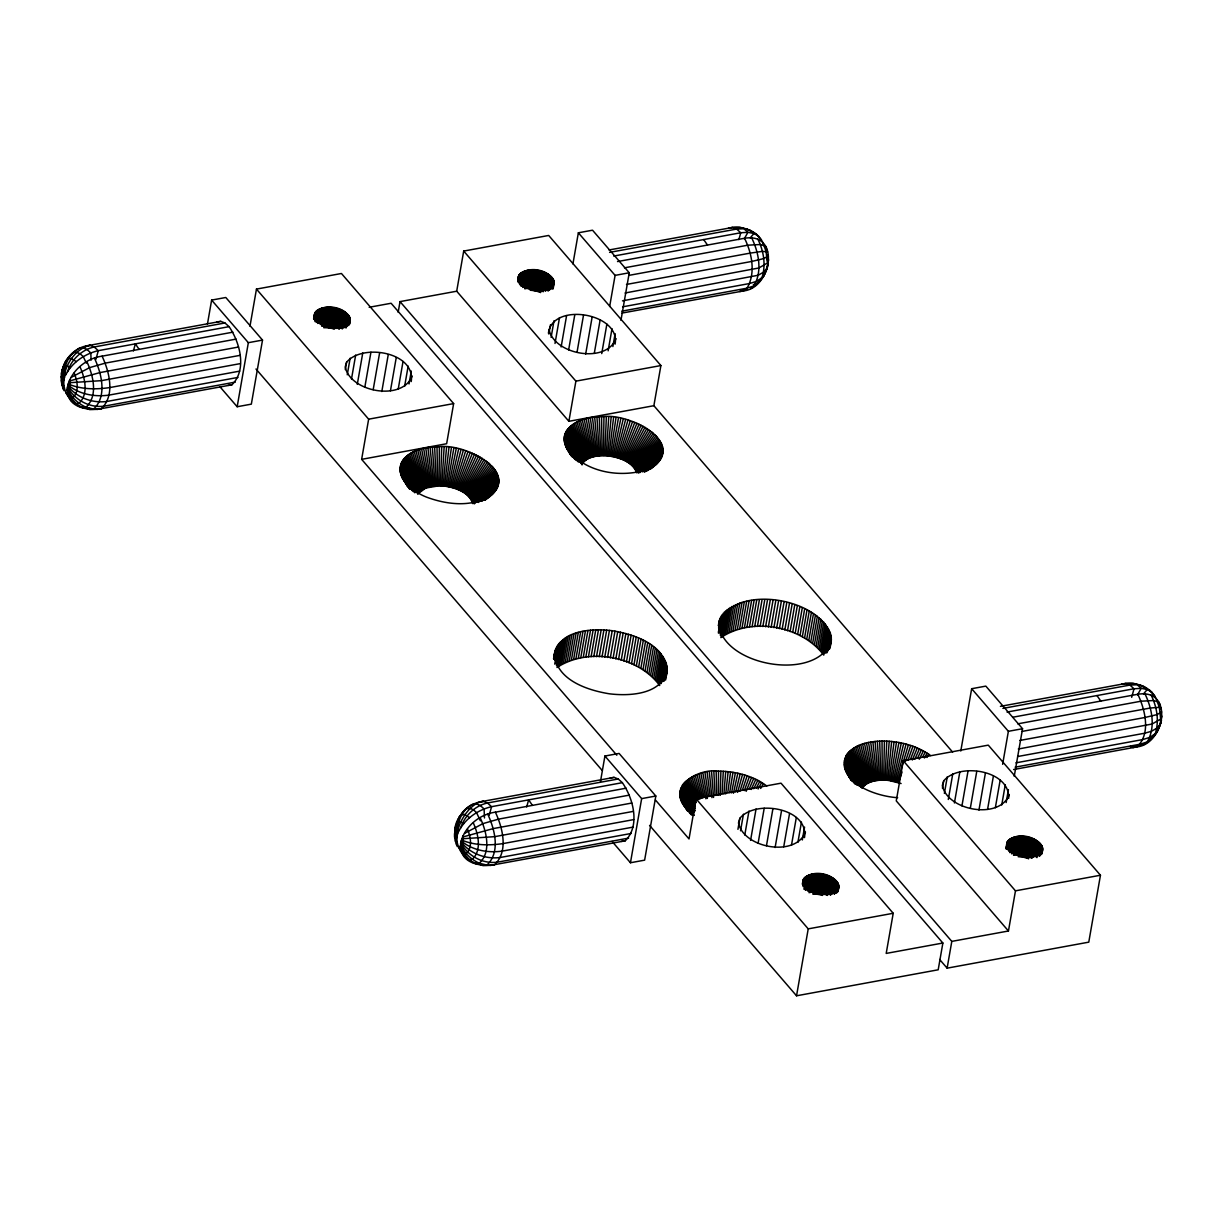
<?xml version="1.0" encoding="UTF-8"?>
<svg xmlns="http://www.w3.org/2000/svg" width="1223" height="1223" viewBox="0 0 1223 1223"><rect width="100%" height="100%" fill="white"/><g stroke="black" fill="none" stroke-linecap="round" stroke-linejoin="round"><path stroke-width="1.5" d="M667.238 669.852C664.502 644.215 634.064 634.248 612.219 630.716C591.978 628.225 559.232 629.891 554.401 654.687C557.138 680.309 587.575 690.276 609.421 693.808C629.662 696.3 662.407 694.649 667.238 669.852L665.587 680.049M718.497 795.347L718.513 771.163C735.527 771.27 753.016 775.718 766.79 786.007M65.966 392.43L67.158 394.998C57.175 377.739 70.506 349.747 90.013 345.375L94.171 346.98L98.299 350.665L229.068 326.663C240.044 342.501 247.199 369.805 231.927 384.802L97.244 409.384C47.636 410.729 67.464 360.785 102.09 356.168L232.874 332.167M463.624 852.92C446.303 840.43 465.718 802.854 483.299 801.386L487.457 802.991L491.57 806.676L622.354 782.674C633.331 798.512 640.485 825.815 625.213 840.828L490.53 865.395C440.922 866.755 460.75 816.811 495.376 812.179L626.161 788.178M684.987 807.104C667.437 785.609 699.22 767.952 718.513 771.163M439.363 446.731C426.323 446.899 411.05 449.254 402.719 460.414L418.251 493.557L425.726 488.038L439.057 485.791L439.363 446.731C465.214 443.016 526.012 473.76 484.904 500.161M603.948 416.6C590.495 416.722 574.29 419.137 566.28 431.276L582.087 463.991C586.627 457.096 595.83 455.736 603.474 455.659L603.948 416.6C628.851 413.252 688.992 442.451 650.346 469.021M884.412 741.046C870.837 741.062 854.602 743.355 846.285 755.386L862.001 788.239C866.725 781.421 875.943 780.121 883.648 780.106L884.412 741.046C900.663 741.459 917.265 745.831 930.52 755.524M492.135 494.382C473.897 507.469 448.841 504.977 428.723 497.914C414.2 493.037 392.812 477.826 402.719 460.414M720.24 795.363L720.897 771.193M1042.653 849.236C1039.856 835.141 1011.681 830.264 1006.59 844.589C1007.951 852.767 1017.658 855.794 1024.798 856.819C1029.063 857.292 1033.527 857.063 1037.501 855.32C1041.843 855.32 1044.228 843.61 1041.843 853.929M439.057 485.791L440.402 485.806L441.748 446.762M603.474 455.659L604.819 455.69L606.348 416.646M571.707 456.317C566.555 449.529 561.097 439.623 566.28 431.276M838.795 886.736C836.135 872.565 807.99 867.703 802.747 881.905C803.97 890.099 813.692 893.157 820.786 894.212C825.066 894.701 829.546 894.487 833.551 892.775C837.602 892.668 840.369 882.135 838.091 890.955M883.648 780.106L885.009 780.136L886.797 741.107M722.105 793.574L723.297 771.285M440.402 485.806L441.778 485.883L444.148 446.884M604.819 455.69L606.195 455.751L608.748 416.768M897.667 797.686C876.295 796.448 836.792 783.056 846.285 755.386M831.319 640.928C828.2 598.276 733.189 581.582 718.681 623.333C721.815 665.985 816.811 682.679 831.319 640.928L830.386 646.279M885.009 780.136L886.369 780.213L889.213 741.26M350.328 320.013C344.764 334.001 316.681 329.125 314.296 314.815C320.671 300.552 353.539 307.049 349.64 324.233M723.924 793.696L725.713 771.438M518.139 277.376C520.585 291.624 547.69 296.363 554.126 283.14C551.604 268.953 525.386 264.382 518.231 276.887M441.778 485.883L443.154 485.974L446.578 447.052M64.07 390.687C55.463 373.122 67.02 349.961 86.114 345.941L220.797 321.374L224.956 322.979L229.068 326.663M62.495 372.052C62.77 361.611 70.995 353.844 79.052 348.356L82.828 347.806L86.833 349.365L90.808 352.912L91.114 360.158M1013.592 769.542L1136.886 746.917C1164.816 744.196 1174.355 688.274 1137.833 694.267L1012.675 717.244M606.195 455.751L607.571 455.873L611.179 416.967M886.369 780.213L887.745 780.335L891.643 741.459M725.743 793.865L728.144 771.667M498.648 478.117L472.72 503.601C469.097 491.982 455.399 487.687 444.53 486.112L448.994 447.297M662.576 446.838L636.755 472.827C632.658 461.759 619.618 457.585 608.947 456.011L613.61 417.226M901.106 783.546L889.121 780.503L894.074 741.734M727.823 792.244L730.574 771.958M445.906 486.295L451.425 447.618M610.323 456.194L616.025 417.547M890.512 780.687L896.49 742.086M729.703 792.519L732.99 772.325M447.282 486.509L453.855 448M207.482 323.896L211.625 300.094L225.796 297.495L262.517 340.086L251.342 404.14L237.17 406.739L220.033 386.865M249.966 326.281L256.463 289.102L341.446 273.493L453.641 403.59L446.64 443.735L361.641 459.344L368.643 419.183L256.463 289.102M237.17 406.739L248.345 342.685L211.625 300.094M313.608 319.035L314.663 313.394M313.898 318.5L315.121 312.477M314.112 319.478L315.412 312.048M314.449 319.065L315.748 311.62M314.831 318.653L316.115 311.223M314.907 320.12L316.528 310.825M315.03 321.603L316.986 310.459M315.519 321.252L317.476 310.092M316.038 320.915L317.995 309.755M316.283 322.459L318.546 309.434M316.864 322.153L319.142 309.144M317.491 321.878L319.769 308.869M317.812 323.468L320.411 308.609M318.5 323.239L321.099 308.364M319.203 323.025L321.802 308.15M319.937 322.826L322.536 307.967M320.365 324.523L323.285 307.799M321.145 324.385L324.064 307.646M321.618 326.113L324.859 307.523M322.444 326.021L325.685 307.432M323.269 325.96L326.51 307.37M323.789 327.764L327.351 307.325M324.645 327.749L328.223 307.294M325.517 327.749L329.079 307.309M326.388 327.779L329.95 307.325M327.275 327.84L330.837 307.386M328.146 327.917L331.723 307.462M329.033 328.009L332.61 307.569M329.92 328.146L333.497 307.692M330.806 328.299L334.368 307.844M331.678 328.467L335.255 308.028M332.549 328.666L336.126 308.227M333.405 328.895L336.982 308.441M334.261 329.14L337.823 308.685M335.423 327.535L338.664 308.945M336.233 327.825L339.49 309.236M337.044 328.131L340.284 309.541M337.823 328.452L341.079 309.862M338.588 328.804L341.829 310.214M339.337 329.17L342.578 310.581M340.376 327.688L343.296 310.948M341.064 328.085L343.984 311.345M341.721 328.498L344.641 311.758M342.348 328.926L345.268 312.186M343.266 327.504L345.864 312.629M343.831 327.947L346.43 313.073M344.687 326.556L346.965 313.547M345.192 327.03L347.47 314.005M345.65 327.504L347.928 314.494M346.078 327.993L348.341 314.984M346.782 326.633L348.723 315.473M347.454 325.272L349.075 315.977M347.76 325.777L349.381 316.482M348.341 324.416L349.64 316.986M348.57 324.936L349.87 317.491M348.738 325.44L350.038 317.995M349.197 324.095L350.175 318.515M349.671 323.239L350.267 319.02M345.299 369.621L346.598 362.237C362.283 343.159 415.728 352.025 411.218 381.576M347.256 374.788L350.16 358.171M351.49 379.023L355.679 355.022M357.284 384.374L362.757 352.988M364.806 387.309L370.936 352.224M373.183 389.694L379.634 352.774M381.821 391.513L388.257 354.578M398.163 312.324L400.028 301.607L456.699 291.212L568.894 421.308L653.877 405.7L952.625 752.099M390.443 390.779L396.252 357.559M398.209 389.159L403.04 361.473M404.614 386.376L408.161 366.074M409.032 383.961L411.28 371.043M456.699 291.212L463.7 251.067L548.699 235.458L660.894 365.555L653.877 405.7M517.879 279.654L518.521 275.939M518.017 280.617L518.995 275.037M517.986 282.039L519.286 274.609M518.323 281.626L519.622 274.181M518.705 281.214L520.004 273.784M518.797 282.681L520.417 273.386M519.24 282.314L520.86 273.019M519.408 283.812L521.35 272.653M519.928 283.476L521.885 272.316M520.172 285.02L522.435 272.01M520.769 284.714L523.031 271.705M521.059 286.304L523.658 271.43M521.717 286.044L524.315 271.17M522.404 285.815L524.988 270.94M522.787 287.451L525.707 270.726M523.52 287.267L526.44 270.543M524.27 287.099L527.189 270.375M524.728 288.811L527.969 270.222M525.523 288.704L528.779 270.115M526.349 288.613L529.59 270.023M527.174 288.536L530.43 269.947M528.03 288.49L531.271 269.901M528.886 288.475L532.127 269.886M529.758 288.475L532.999 269.886M530.308 290.371L533.87 269.916M531.179 290.432L534.757 269.977M532.066 290.508L535.643 270.054M532.953 290.615L536.53 270.161M533.84 290.738L537.401 270.298M534.726 290.891L538.288 270.451M535.598 291.074L539.16 270.619M536.469 291.273L540.031 270.818M537.325 291.502L540.887 271.047M538.166 291.747L541.743 271.292M539.007 292.007L542.569 271.552M539.832 292.297L543.394 271.842M540.627 292.603L544.189 272.148M541.728 291.074L544.984 272.484M542.492 291.41L545.733 272.836M543.226 291.777L546.482 273.188M544.266 290.31L547.185 273.57M544.954 290.707L547.873 273.967M545.611 291.12L548.531 274.38M546.559 289.683L549.158 274.808M547.17 290.126L549.754 275.251M547.721 290.57L550.319 275.695M548.256 291.028L550.854 276.169M549.081 289.652L551.344 276.643M549.54 290.126L551.802 277.117M550.274 288.766L552.23 277.606M550.656 289.255L552.597 278.095M551.328 287.894L552.949 278.599M551.619 288.399L553.239 279.104M551.879 288.903L553.499 279.608M552.429 287.558L553.729 280.128M552.597 288.062L553.897 280.633M552.735 288.567L554.034 281.137M552.888 288.735L554.126 281.642M553.163 288.72L554.172 282.651M548.408 333.206C552.414 301.393 621.055 313.241 615.062 344.167M548.821 334.047L550.442 324.814M551.114 337.38L554.004 320.762M555.013 343.464L559.523 317.613M572.93 263.908L578.357 232.798L592.528 230.199L629.249 272.775L620.948 320.365M561.128 346.965L566.601 315.58M568.649 349.885L574.779 314.815M577.027 352.285L583.478 315.351M568.894 421.308L575.895 381.148L463.7 251.067M585.664 354.089L592.115 317.17M594.286 353.371L600.096 320.136M609.65 306.484L615.093 275.374L578.357 232.798M601.731 353.6L606.883 324.064M553.56 658.769L554.814 651.63M553.652 659.059L555.211 650.132M553.881 659.38L555.762 648.679M554.554 657.959L556.434 647.242M608.137 350.818L612.004 328.651M554.738 660.13L557.229 645.851M554.738 664.135L558.162 644.506M555.808 662.82L559.232 643.191M556.358 665.129L560.409 641.922M561.724 640.714L557.046 667.483C588.171 647.059 637.504 655.65 659.732 685.553M612.876 346.552L615.138 333.619M558.468 666.306L563.146 639.537M560.012 665.205L564.69 638.437M561.663 664.15L566.341 637.382M563.421 663.156L568.099 636.388M565.286 662.239L569.949 635.471M567.243 661.368L571.905 634.599M569.291 660.573L573.969 633.804M571.431 659.839L576.109 633.071M573.663 659.182L578.326 632.413M575.957 658.601L580.635 631.832M578.341 658.081L583.004 631.313M580.787 657.638L585.45 630.869M583.279 657.271L587.957 630.502M585.848 656.996L590.51 630.227M588.446 656.782L593.124 630.013M591.106 656.644L595.769 629.876M593.797 656.598L598.46 629.83M596.503 656.613L601.181 629.845M599.255 656.72L603.917 629.952M602.006 656.904L606.684 630.135M604.774 657.164L609.436 630.395M607.541 657.485L612.219 630.716M610.308 657.898L614.986 631.129M613.059 658.387L617.737 631.618M615.811 658.952L620.474 632.184M618.517 659.579L623.195 632.811M621.208 660.282L625.886 633.514M600.447 781.68L604.926 756.028L619.098 753.429L655.818 796.02L644.628 860.151L630.457 862.75L612.096 841.455M623.852 661.047L628.53 634.278M626.466 661.888L631.144 635.119M629.019 662.79L633.697 636.021M631.527 663.768L636.205 637M633.973 664.792L638.651 638.024M636.342 665.878L641.02 639.109M638.651 667.024L643.329 640.256M640.883 668.217L645.545 641.448M643.023 669.47L647.686 642.687M645.071 670.754L649.734 643.986M647.028 672.1L651.691 645.331M648.893 673.476L653.556 646.707M650.636 674.882L655.314 648.114M652.287 676.334L656.965 649.566M653.831 677.817L658.509 651.049M655.253 679.331L659.931 652.547M656.568 680.859L661.23 654.091M657.745 682.403L662.423 655.635M658.8 683.963L663.478 657.194M660.053 683.764L664.41 658.784M661.169 683.565L665.205 660.374M630.457 862.75L641.647 798.619L604.926 756.028M662.453 681.593L665.878 661.964M663.309 681.394L666.428 663.554M664.028 681.196L666.825 665.144M664.915 679.208L667.101 666.718M665.251 679.422L667.238 668.293M666.168 676.747L667.101 671.381M718.36 625.672L719.307 620.321M718.574 625.993L719.812 618.853M718.589 628.118L720.454 617.416M718.436 632.077L721.234 616.01M718.436 633.162L719.063 629.6M719.032 632.49L722.136 614.649M719.751 632.964L723.175 613.335M720.286 635.257L724.337 612.05M725.621 610.827L720.943 637.596C751.916 616.82 801.233 625.473 823.736 655.085L828.399 628.316M722.35 636.419L727.012 609.65M723.863 635.303L728.526 608.534M649.566 825.372L796.54 995.797L938.194 969.793L942.872 943.025L886.201 953.42L893.218 913.275L781.023 783.179L696.025 798.787L689.023 838.932L655.406 799.964M725.484 634.233L730.162 607.464M727.226 633.239L731.889 606.47M729.061 632.291L733.739 605.523M731.002 631.42L735.665 604.651M733.036 630.594L737.698 603.826M735.161 629.86L739.823 603.092M737.362 629.188L742.04 602.419M739.655 628.576L744.318 601.808M742.009 628.056L746.687 601.288M744.44 627.598L749.118 600.829M746.932 627.216L751.61 600.447M749.485 626.91L754.148 600.141M752.084 626.68L756.747 599.912M754.729 626.543L759.391 599.774M757.404 626.466L762.067 599.698M760.11 626.482L764.788 599.698M762.846 626.558L767.524 599.79M765.598 626.726L770.276 599.958M768.365 626.971L773.043 600.203M771.132 627.277L775.81 600.508M737.943 829.332L739.884 818.248C755.569 799.169 809.015 808.036 804.505 837.587M773.899 627.674L778.577 600.906M740.542 830.799L743.446 814.197M776.666 628.148L781.329 601.38M779.403 628.683L784.081 601.915M744.776 835.034L748.965 811.048M782.124 629.31L786.802 602.542M784.83 629.998L789.492 603.229M750.57 840.4L756.043 809.015M787.49 630.747L792.152 603.979M790.104 631.572L794.767 604.804M792.672 632.459L797.335 605.691M758.092 843.32L764.207 808.235M795.179 633.422L799.857 606.654M797.641 634.431L802.319 607.663M800.025 635.517L804.703 608.748M802.349 636.648L807.027 609.88M766.469 845.705L772.905 808.785M804.596 637.825L809.259 611.057M806.752 639.063L811.43 612.295M808.816 640.348L813.494 613.579M810.803 641.678L815.481 614.909M775.107 847.524L781.543 810.604M812.684 643.038L817.361 616.27M814.457 644.445L819.135 617.676M816.138 645.897L820.801 619.128M817.698 647.364L822.376 620.596M783.729 846.805L789.538 813.57M819.15 648.863L823.813 622.094M820.48 650.391L825.143 623.623M821.688 651.935L826.351 625.167M822.773 653.51L827.436 626.742M791.48 845.185L796.326 817.484M825.189 653.097L829.24 629.891M826.198 652.899L829.928 631.496M827.084 652.715L830.509 633.086M828.139 650.728L830.937 634.676M829.056 648.74L831.243 636.25M829.53 648.542L831.395 637.825M829.561 648.985L831.426 639.384M797.9 842.387L801.447 822.085M802.319 839.972L804.566 827.054M802.288 884.168L803.282 879.505M802.869 882.777L803.511 879.062M802.823 884.198L803.801 878.618M802.823 885.635L804.107 878.19M803.175 885.223L804.474 877.778M803.251 886.675L804.872 877.38M803.679 886.293L805.3 876.998M804.153 885.941L805.774 876.646M804.015 889.304L806.293 876.295M804.566 888.983L806.828 875.974M805.147 888.678L807.409 875.668M805.422 890.252L808.021 875.378M806.064 889.977L808.663 875.102M806.737 889.733L809.336 874.858M807.44 889.518L810.023 874.644M807.837 891.17L810.757 874.445M808.586 891.001L811.506 874.262M809.03 892.698L812.271 874.109M809.825 892.576L813.066 873.986M810.62 892.469L813.876 873.879M811.445 892.393L814.701 873.803M812.286 892.331L815.542 873.742M812.821 894.166L816.383 873.711M813.692 894.166L817.254 873.711M796.54 995.797L808.22 928.869L696.025 798.787M814.564 894.181L818.126 873.726M815.435 894.227L819.013 873.772M816.322 894.288L819.884 873.849M817.209 894.38L820.771 873.941M818.095 894.502L821.657 874.063M818.967 894.655L822.544 874.2M819.853 894.808L823.415 874.369M820.725 895.007L824.287 874.552M821.581 895.221L825.158 874.766M822.437 895.45L826.014 875.011M823.614 893.845L826.855 875.255M824.44 894.135L827.681 875.546M825.25 894.426L828.491 875.836M826.029 894.747L829.27 876.157M826.809 895.083L830.05 876.494M827.558 895.435L830.799 876.845M828.598 893.952L831.518 877.227M829.301 894.349L832.221 877.61M829.974 894.747L832.894 878.022M830.616 895.175L833.536 878.435M831.548 893.753L834.147 878.878M832.129 894.196L834.728 879.322M833.001 892.79L835.263 879.78M833.505 893.264L835.783 880.254M833.979 893.738L836.257 880.728M834.422 894.227L836.685 881.217M835.141 892.851L837.082 881.707M835.492 893.356L837.449 882.196M836.135 891.995L837.77 882.7M836.425 892.5L838.045 883.205M836.654 893.019L838.275 883.725M837.174 891.659L838.474 884.229M837.755 890.818L838.626 884.733M837.847 891.827L838.795 885.742M939.646 959.489L947.122 968.157L1088.776 942.153L1100.455 875.24L988.276 745.143L903.277 760.752L896.26 800.897L1008.455 930.993L951.8 941.389L400.028 301.607M942.429 788.224L943.728 780.84C959.367 762.143 1010.076 770.2 1008.669 798.329M944.385 793.391L947.29 776.773M948.299 799.475L952.809 773.624M960.789 751.029L971.658 688.717L985.83 686.118L1022.55 728.709L1014.234 776.345M954.414 802.976L959.887 771.606M961.935 805.911L968.066 770.826M970.313 808.296L976.764 771.377M947.122 968.157L951.8 941.389M978.95 810.115L985.386 773.196M987.572 809.381L993.382 776.162M1002.631 764.299L1008.379 731.308L971.658 688.717M995.339 807.761L1000.169 780.075M1001.744 804.979L1005.291 784.677M1006.162 802.563L1008.409 789.645M1005.979 848.808L1007.095 842.188M1006.346 847.31L1007.324 841.73M1006.284 848.716L1007.584 841.286M1006.605 848.288L1007.905 840.858M1006.957 847.875L1008.256 840.446M1007.018 849.343L1008.639 840.048M1007.446 848.961L1009.067 839.666M1007.92 848.594L1009.541 839.299M1008.088 850.092L1010.045 838.947M1008.623 849.771L1010.58 838.611M1008.883 851.315L1011.146 838.305M1009.479 851.025L1011.757 838.015M1009.801 852.614L1012.384 837.74M1010.458 852.37L1013.057 837.495M1011.146 852.141L1013.745 837.266M1011.543 853.792L1014.463 837.067M1012.292 853.608L1015.212 836.884M1013.057 853.455L1015.977 836.731M1013.515 855.183L1016.756 836.593M1014.326 855.076L1017.567 836.486M1015.151 854.984L1018.392 836.394M1015.992 854.938L1019.233 836.349M1016.833 854.892L1020.074 836.303M1017.704 854.892L1020.945 836.303M1018.239 856.757L1021.817 836.318M1019.126 856.803L1022.688 836.349M1019.997 856.864L1023.575 836.425M1020.884 856.956L1024.461 836.501M1008.455 930.993L1015.472 890.833L903.277 760.752M1021.771 857.063L1025.348 836.624M1022.657 857.201L1026.235 836.761M1023.544 857.369L1027.106 836.929M1024.415 857.552L1027.977 837.113M1025.271 857.766L1028.849 837.312M1026.128 857.996L1029.705 837.541M1026.984 858.256L1030.546 837.801M1027.809 858.531L1031.371 838.076M1028.619 858.821L1032.181 838.366M1029.735 857.277L1032.976 838.688M1030.515 857.613L1033.756 839.024M1031.264 857.965L1034.505 839.375M1031.998 858.332L1035.239 839.742M1033.022 856.864L1035.942 840.125M1033.695 857.262L1036.615 840.537M1034.673 855.825L1037.257 840.95M1035.285 856.253L1037.884 841.378M1035.866 856.696L1038.465 841.821M1036.416 857.155L1039.015 842.28M1036.936 857.629L1039.535 842.754M1037.746 856.238L1040.009 843.228M1038.51 854.862L1040.452 843.717M1038.923 855.351L1040.865 844.206M1039.275 855.855L1041.232 844.696M1039.611 856.36L1041.553 845.2M1040.223 854.999L1041.843 845.705M1040.788 853.654L1042.088 846.209M1040.987 854.158L1042.286 846.729M1041.155 854.663L1042.439 847.233M1041.583 853.318L1042.562 847.738M1041.66 853.822L1042.638 848.242M611.699 456.424L618.456 417.945M891.873 780.916L898.92 742.499M731.568 792.856L735.42 772.753M448.658 486.769L456.271 448.444M613.075 456.683L620.856 418.388M893.249 781.191L901.32 742.973M733.433 793.238L737.821 773.242M450.018 487.06L458.656 448.948M614.435 456.974L623.256 418.908M894.594 781.497L903.705 743.508M735.726 791.862L740.19 773.792M451.363 487.381L461.04 449.529M615.781 457.31L625.626 419.504M895.939 781.833L906.075 744.104M95.944 359.226L98.299 350.665C84.555 353.875 71.668 362.742 65.369 375.553M133.399 350.955L135.356 343.862L139.147 349.365M489.231 815.237L491.57 806.676C477.841 809.886 464.954 818.753 458.656 831.579M526.685 806.981L528.626 799.873L532.433 805.376M738.875 239.601L740.756 232.752L736.628 229.068L732.47 227.463L728.572 228.028C740.802 225.827 755.172 229.297 761.837 240.656L756.471 234.296L747.1 229.16M622.003 313.073L743.599 290.906C771.53 288.185 781.069 232.263 744.547 238.256L617.523 261.569M1131.688 697.324L1134.027 688.763L1129.914 685.079L1125.756 683.474L1121.858 684.054C1134.088 681.838 1148.458 685.308 1155.124 696.682L1149.758 690.322M737.591 792.351L742.544 774.419M452.693 487.732L463.379 450.156M617.095 457.677L627.965 420.146M62.816 368.505L61.486 373L62.954 384.985M346.598 362.237L345.207 366.915C350.237 392.14 402.352 401.603 412.182 376.042M616.025 338.618C606.195 364.194 554.08 354.731 549.051 329.507M739.884 818.248L738.493 822.941C743.523 848.166 795.638 857.629 805.468 832.053M943.728 780.84L942.337 785.518C947.366 810.742 999.481 820.205 1009.311 794.644M1161.514 719.858C1159.664 730.376 1152.876 738.952 1143.948 744.501L1140.172 745.052M897.269 782.216L908.399 744.761M739.976 791.113L744.868 775.092M454.008 488.13L465.688 450.859M618.41 458.075L630.273 420.85M898.569 782.628L902.039 772.019M905.494 761.409L910.707 745.48M742.437 789.951L747.161 775.841M455.292 488.558L467.966 451.608M619.694 458.503L632.536 421.614M907.955 760.278L912.954 746.259M744.303 790.608L749.393 776.636M456.561 489.017L470.198 452.418M67.464 371.838C71.286 359.7 81.651 349.732 94.171 346.98L224.956 322.979M460.75 827.864C464.572 815.726 474.937 805.743 487.457 802.991L618.242 778.99L622.354 782.674M620.963 458.977L634.768 422.439M910.478 759.254L915.156 747.1M746.137 791.327L751.595 777.476M457.799 489.506L472.384 453.29M455.613 829.836C453.06 835.171 455.308 841.516 457.356 846.698M1161.85 716.097L1160.184 724.352L1156.759 728.251L1151.47 731.278L1144.667 733.219L1017.628 756.533M622.186 459.466L636.938 423.311M912.312 760.003L917.311 747.987M749.378 788.652L753.735 778.378M459.007 490.026L474.493 454.207M623.394 460.001L639.048 424.228M914.865 759.116L919.421 748.935M751.197 789.492L755.814 779.341M460.169 490.576L476.557 455.17M624.556 460.551L641.097 425.207M917.449 758.306L921.454 749.913M753.781 788.697L757.832 780.335M461.316 491.157L478.56 456.179M625.687 461.132L643.084 426.231M919.222 759.238L923.411 750.953M756.38 787.994L759.773 781.39M462.401 491.768L480.486 457.249M626.772 461.744L644.995 427.301M922.677 756.945L925.307 752.038M758.092 788.988L761.654 782.491M463.456 492.395L482.351 458.35M627.812 462.37L646.845 428.417M744.257 238.821L747.91 232.324L753.98 233.486L758.749 236.345M1137.528 694.832L1141.197 688.335L1147.266 689.497L1152.035 692.371M767.356 266.996L763.794 276.108L761.394 278.018M461.025 815.16C464.434 808.113 472.124 804.015 479.401 801.967L614.084 777.385L618.242 778.99M924.389 758L927.126 753.169M1159.878 709.08L1160.917 707.811L1159.343 707.322L1150.323 708.01L1022.046 731.415M760.675 788.438L763.442 783.622M464.465 493.037L484.125 459.496M628.821 463.028L648.603 429.563M926.973 757.496L928.869 754.331M465.428 493.71L485.806 460.689M629.769 463.7L650.269 430.756M466.33 494.398L487.411 461.897M630.671 464.388L651.859 431.979M467.186 495.116L488.925 463.15M631.511 465.107L653.357 433.232M467.996 495.835L490.347 464.434M632.306 465.841L654.764 434.517M468.745 496.584L491.661 465.734M633.055 466.575L656.063 435.831M460.093 816.383C454.176 823.232 453.794 832.741 456.24 840.996M759.529 280.449L756.731 284.088L753.353 284.592M1150.017 740.114L1157.08 732.118L1160.642 723.007L1160.413 719.858M469.433 497.333L492.869 467.064M633.728 467.339L657.255 437.161M470.06 498.097L493.985 468.409M634.355 468.103L658.356 438.522M470.641 498.877L494.994 469.77M634.905 468.883L659.335 439.883M750.265 237.843L753.98 233.486L750.693 230.551L739.915 227.203L732.47 227.463L608.993 249.981M1143.551 693.854L1147.266 689.497L1143.979 686.562L1133.201 683.229L1125.756 683.474L1000.414 706.344M471.145 499.657L495.881 471.145M635.41 469.663L660.206 441.258M471.589 500.436L496.676 472.537M635.838 470.442L660.97 442.65M471.971 501.231L497.333 473.928M636.205 471.237L661.628 444.041M472.277 502.026L497.899 475.334M636.51 472.032L662.163 445.432M472.537 502.821L498.327 476.725M638.223 472.338L662.881 448.229M455.904 835.645L454.635 836.884L456.683 838.137M1161.651 711.985L1157.004 714.614L1144.942 717.488L1019.783 740.465M474.203 503.081L498.846 479.492M638.391 473.087L663.049 449.605M474.249 503.891L498.938 480.868M639.797 472.628L663.111 450.981M476.97 502.21L498.892 482.229M642.503 470.977L663.065 452.342M478.239 501.843L498.739 483.574M642.396 471.864L662.881 453.672M478.361 502.454L498.464 484.904M643.925 471.222L662.591 454.987M480.945 500.864L498.067 486.204M645.071 470.886L662.178 456.286M644.169 471.94L656.094 464.434M482 500.574L497.562 487.473M644.689 471.788L661.643 457.555M482.932 500.329L496.935 488.711M481.923 501.262L484.767 498.908M645.637 471.512L661.001 458.793M484.491 499.519L496.202 489.919M647.105 470.748L660.237 460.001M485.256 499.29L495.346 491.096M647.869 470.488L659.365 461.163M485.149 499.55L487.992 497.257M487.289 497.944L494.382 492.242M649.902 469.112L658.387 462.294M485.072 499.871L493.312 493.328M649.933 469.28L657.286 463.379M83.852 347.76L86.114 345.941L90.013 345.375M97.244 409.384L101.142 408.803C115.482 395.656 109.382 371.731 102.09 356.168M750.662 288.49C759.59 282.941 766.378 274.365 768.227 263.847L767.356 259.047M490.53 865.395L494.428 864.829C508.768 851.667 502.668 827.742 495.376 812.179M71.27 377.341L89.615 367.619L105.316 363.109L236.1 339.107M464.557 833.367L482.902 823.629L498.602 819.12L629.371 795.118M63.122 383.777L62.083 385.046L63.657 385.535M456.408 839.804L455.369 841.057L456.943 841.546M69.176 381.056L99.95 372.587L238.516 347.026M462.462 837.082L493.221 828.598L631.802 803.037M646.891 469.632C619.893 478.315 584.808 472.307 567.075 448.81M746.886 289.041L739.701 291.471L743.599 290.906L747.008 288.185L753.949 285.861C762.617 271.185 758.688 252.183 751.579 237.629M1130.205 746.412L1132.987 747.482L1138.384 745.663M609.589 252.381L736.628 229.068L743.936 228.762L747.91 232.324L740.756 232.752L613.717 256.066M369.178 307.279L391.115 303.258L942.872 943.025M624.464 267.822L747.773 245.196L760.339 244.508L764.344 245.701L766.424 247.841L766.424 249.767L765.644 246.159M248.345 342.685L262.517 340.086M615.093 275.374L629.249 272.775M628.76 275.404L750.203 253.115L762.449 251.372L767.631 251.8M239.983 355.373L101.356 380.659L68.534 382.784M626.497 284.439L751.671 261.462L763.718 258.603L768.365 255.974L767.433 254.965L768.564 260.086L766.897 268.341L763.473 272.225L758.184 275.251L622.476 300.858M240.396 363.598L109.611 387.599C95.837 389.587 81.07 389.541 68.136 383.915M625.029 293L758.841 267.99L767.387 263.021L766.057 251.311L762.556 241.848M239.708 371.119L108.923 395.121C94.721 397.108 78.945 394.341 67.861 384.817M237.981 377.418L107.196 401.419C92.551 403.529 76.514 397.658 67.632 385.642M622.614 306.835L749.653 283.507L756.517 281.351L761.975 277.697C766.087 264.963 763.687 250.761 757.771 238.974M235.32 382.096L104.551 406.097C89.676 408.329 74.16 399.799 67.418 386.529M621.834 311.162L747.008 288.185C755.982 272.989 751.916 253.314 744.547 238.256M368.643 419.183L453.641 403.59M575.895 381.148L660.894 365.555M1002.875 708.407L1129.914 685.079L1137.222 684.773L1141.197 688.335L1134.027 688.763L1007.003 712.076M1017.75 723.848L1141.059 701.207L1153.625 700.534L1157.631 701.727L1159.694 703.852M641.647 798.619L655.818 796.02M1008.379 731.308L1022.55 728.709M633.269 811.399L494.642 836.67L461.805 838.795M633.667 819.609L502.898 843.61C489.124 845.613 474.356 845.552 461.423 839.926M1018.316 749.011L1152.127 724.016L1160.673 719.032L1159.343 707.322L1155.842 697.859M632.994 827.13L502.21 851.132C488.008 853.119 472.231 850.367 461.147 840.828M631.267 833.444L500.482 857.445C485.837 859.555 469.785 853.669 460.918 841.653M1015.9 762.846L1142.939 739.533L1149.788 737.362L1155.261 733.708C1159.373 720.989 1156.973 706.772 1151.057 695M628.607 838.107L497.822 862.108C482.963 864.355 467.446 855.825 460.704 842.54M1015.121 767.173L1140.279 744.196L1147.235 741.887C1155.903 727.196 1151.974 708.193 1144.866 693.64M808.22 928.869L893.218 913.275M1015.472 890.833L1100.455 875.24M216.884 321.939L220.797 321.374M228.013 385.383L231.927 384.802M610.17 777.966L614.084 777.385M479.401 801.967L483.299 801.386M1132.987 747.482L1136.886 746.917C1151.225 733.769 1145.125 709.829 1137.833 694.267M621.299 841.393L625.213 840.828M89.432 407.932L85.778 408.085L89.799 409.629L101.142 408.803M494.428 864.829L483.085 865.655L479.064 864.095M443.154 485.974L444.53 486.112M607.571 455.873L608.947 456.011M887.745 780.335L889.121 780.503M63.397 382.126L61.349 380.873M84.097 407.641L79.021 406.296L75.734 403.361M477.383 863.652L472.307 862.307L469.021 859.387M65.874 374.299L64.376 374.253L62.801 376.164L62.358 377.8L63.825 380.139M66.761 390.489L69.145 389.816L70.277 386.988L69.68 379.803M459.16 830.31L457.647 830.264L456.087 832.175L455.46 835.768L456.898 837.036M460.031 846.499L461.545 846.545L463.12 844.634L462.967 835.813M70.965 400.502L74.144 402.413M464.251 856.513L467.431 858.424M1140.386 685.17L1146.807 689.176M693.365 814.411L683.061 804M63.627 381.026L61.15 376.76M76.315 361.595L71.087 358.415L68.32 358.813L65.92 360.739L62.358 369.85L64.055 379.313M70.414 367.557L67.341 365.876L63.688 367.512L64.345 378.396M67.877 396.176L73.242 402.535L82.614 407.687L86.007 407.198L93.575 409.078C107.41 396.374 101.524 373.26 94.492 358.232M469.586 817.606L464.373 814.426L461.606 814.839L459.206 816.75L454.773 829.026L457.112 836.165M463.685 823.583L460.612 821.887L458.671 822.177L455.644 825.861L457.341 835.324M461.163 852.202L466.529 858.561L475.9 863.713L479.294 863.209L486.861 865.104C500.696 852.4 494.811 829.286 487.763 814.243M361.641 459.344L616.82 755.218M255.989 369.01L602.236 770.505M1096.97 695.566L1100.776 701.069M703.699 239.555L707.49 245.059M846.652 772.875L851.3 780.427L845.919 771.484M566.31 447.419L571.233 455.46M682.251 802.609L686.164 808.984M402.245 477.796L407.672 486.662M568.924 451.547L571.86 456.347M681.547 801.218L687.54 811.002M404.935 481.923L407.84 486.693M845.307 770.077L850.046 777.874M565.653 446.028L572.272 456.867M401.572 476.404L407.228 485.669M849.526 776.972L851.422 780.106M570.025 452.907L571.921 456.026M680.966 799.827L687.647 810.803M565.118 444.637L572.792 457.31M401.022 475.013L409.629 489.215M844.803 768.686L852.492 781.451L850.688 778.317M680.492 798.42L687.25 809.657M571.217 454.237L573.174 457.494M564.705 443.23L572.456 456.194M400.594 473.607L409.292 488.145M844.42 767.295L852.186 780.335M680.141 797.029L689.894 813.433M851.957 779.632L853.853 782.827M400.273 472.216L410.408 489.353M564.399 441.839L574.397 458.717M844.145 765.904L853.394 781.635M408.574 485.898L410.439 489.062M679.912 795.653L691.026 814.64M400.059 470.84L410.255 488.344M853.333 780.916L855.152 784.035M564.231 440.463L575.345 459.634M844.008 764.528L855.137 783.79M573.923 456.836L575.712 459.924M679.805 794.277L690.934 813.647M399.982 469.464L412.059 490.576M564.17 439.088L575.314 458.656M690.2 811.965L692.08 815.252M843.977 763.152L856.039 784.463M679.805 792.901L691.866 814.335M400.028 468.103L412.075 489.643M564.216 437.727L577.21 461.01M411.509 488.436L413.313 491.677M844.069 761.807L857.033 785.197M679.927 791.556L693.074 815.435M400.181 466.758L413.313 490.759M564.399 436.397L578.387 462.08M844.267 760.477L857.369 784.677M413.114 489.659L414.811 492.808M680.171 790.226L693.242 814.564M400.456 465.428L414.352 491.524M564.69 435.082L578.571 461.239M844.604 759.162L858.439 785.456M680.538 788.927L694.343 815.359M400.838 464.129L415.468 492.349M565.102 433.783L579.702 462.08M845.047 757.863L859.586 786.313M681.012 787.643L693.793 812.852M401.358 462.86L415.774 491.57M565.638 432.514L580.864 462.997M845.613 756.609L860.778 787.23M580.436 461.652L582.056 464.923M681.608 786.389L694.175 812.026M401.985 461.621L417.838 494.245M682.312 785.166L694.037 809.932M480.379 820.801L476.527 812.592L473.24 809.657L469.647 808.265L466.269 808.77C460.169 815.252 456.821 824.424 458.014 833.306M86.329 363.139L83.24 356.581L79.969 353.646L76.361 352.255L72.983 352.744C66.883 359.241 63.55 368.398 64.727 377.28M567.044 430.068L582.515 463.303M480.333 818.095C486.494 831.472 491.585 851.972 479.294 863.209C470.84 859.417 463.609 852.446 460.49 843.641M473.393 823.11C478.208 833.903 482.122 850.337 472.231 859.295L469.479 859.693L464.236 853.883L460.215 845.292M467.492 829.072C470.488 836.501 472.965 847.615 466.192 853.608L462.156 853.088L460.383 848.594M458.656 847.157L460.444 851.009M87.047 362.084C93.208 375.461 98.299 395.962 86.007 407.198C77.553 403.407 70.323 396.435 67.204 387.63M80.106 367.099C84.922 377.892 88.851 394.31 78.945 403.269L76.193 403.682L70.949 397.872L66.929 389.281M74.206 373.061C77.202 380.491 79.678 391.589 72.906 397.582L68.87 397.078L67.097 392.583M847.08 754.178L862.444 787.566M683.137 783.989L695.352 810.803M403.575 459.236L418.74 492.884M567.915 428.906L583.004 462.646M847.982 753.032L862.964 786.909M684.07 782.842L695.214 808.357M404.538 458.09L419.29 492.242M568.894 427.775L583.57 462.004M848.991 751.9L863.53 786.267M685.109 781.726L695.199 805.881M405.608 457.005L419.886 491.615M569.994 426.689L584.181 461.392M850.107 750.83L864.172 785.655M686.256 780.671L695.306 803.389M406.785 455.95L420.559 491.019M571.187 425.635L584.869 460.796M851.33 749.806L864.86 785.074M687.509 779.647L696.208 802.655M408.069 454.941L421.293 490.454M572.486 424.641L585.603 460.23M852.66 748.812L865.624 784.509M688.87 778.684L696.544 800.163M409.445 453.993L422.073 489.919M573.877 423.693L586.398 459.68M854.082 747.88L866.419 783.989M690.322 777.752L697.614 799.49M410.928 453.076L422.913 489.399M575.376 422.791L587.239 459.175M855.596 746.993L867.29 783.484M691.866 776.895L698.975 799.536M412.487 452.235L423.8 488.91M1160.046 707.872L1160.337 708.82M576.95 421.95L588.141 458.701M857.201 746.168L868.208 783.01M693.502 776.085L700.168 798.94M414.154 451.425L424.748 488.466M578.632 421.171L589.089 458.258M858.898 745.403L869.171 782.567M695.214 775.321L701.436 798.39M415.896 450.691L425.726 488.038M580.39 420.437L590.082 457.845M860.686 744.685L870.18 782.17M697.018 774.618L702.751 797.885M457.631 834.407C453.565 821.994 461.774 810.222 472.338 804.367L476.114 803.817L480.119 805.376L484.094 808.938L484.476 817.973M417.716 450.003L426.766 487.656M582.224 419.764L591.137 457.463M862.536 744.027L871.235 781.803M698.899 773.991L704.127 797.411M1158.93 702.185L1159.71 705.778M419.611 449.391L427.851 487.304M584.135 419.153L592.222 457.112M864.478 743.431L872.32 781.466M700.855 773.41L705.931 798.802M421.583 448.826L428.967 486.983M586.123 418.602L593.338 456.806M866.48 742.911L873.467 781.161M702.873 772.905L707.368 798.436M423.632 448.337L430.129 486.708M588.171 418.128L594.516 456.531M868.544 742.437L874.644 780.886M704.952 772.447L708.576 796.295M425.726 447.908L431.322 486.464M590.281 417.7L595.708 456.286M870.669 742.04L875.851 780.671M707.108 772.065L710.135 796.005M427.897 447.542L432.545 486.25M592.452 417.349L596.946 456.087M872.855 741.704L877.09 780.473M709.294 771.759L711.939 797.625M430.099 447.236L433.798 486.081M594.668 417.058L598.2 455.919M875.087 741.428L878.359 780.32M711.541 771.499L713.544 797.442M432.361 447.006L435.082 485.944M596.931 416.844L599.484 455.797M877.365 741.23L879.643 780.213M713.835 771.316L715.073 795.454M434.654 446.854L436.382 485.852M599.239 416.691L600.799 455.72M879.673 741.107L880.957 780.136M716.158 771.209L716.77 795.378M436.993 446.747L437.712 485.806M601.578 416.615L602.129 455.659M882.028 741.031L882.287 780.091M456.576 843.09L456.576 845.017M63.29 387.079L63.306 389.006"/></g></svg>
